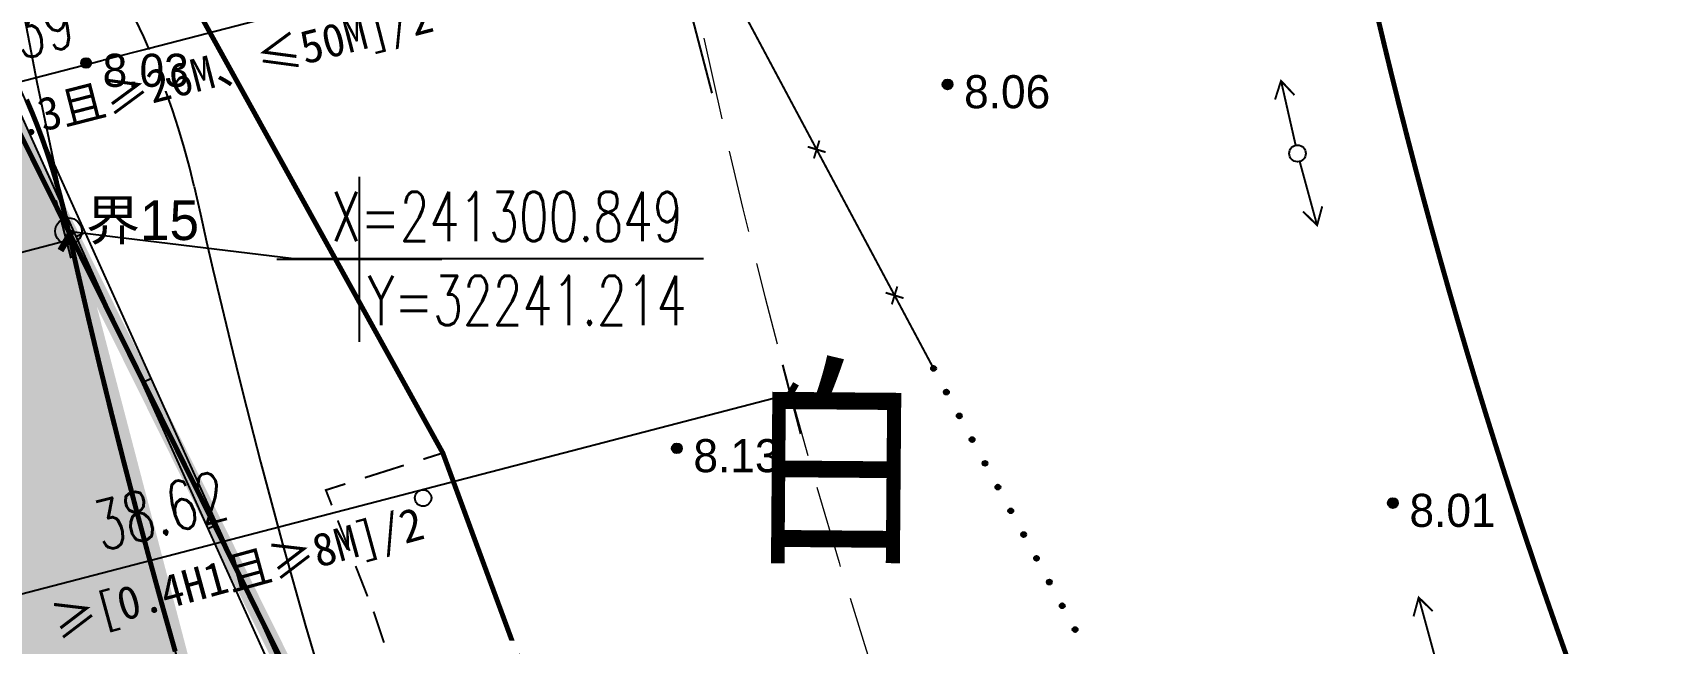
# Model space of a CAD drawing. Extents: x -83084 to 31773731, y -158416 to 241421036.
# Drawn here: x 32240.12 to 32289.04, y 241288.38 to 241306.86 of the extents above; entities that cross this region are included whole.
import ezdxf
from ezdxf.enums import TextEntityAlignment as Align
from ezdxf.xclip import XClip

# ---------------------------------------------------------------- set-up
doc = ezdxf.new("R2010")
doc.units = 0
doc.header["$LTSCALE"] = 1000
doc.header["$MEASUREMENT"] = 0
doc.header["$XCLIPFRAME"] = 0
for name, pattern in [('10010', [0]), ('2', [0]), ('677', [0]), ('721020', [0]), ('721120', [0]), ('CENTER2', [1.125, 0.75, -0.125, 0.125, -0.125]), ('DASH', [0.35, 0.25, -0.1])]:
    doc.linetypes.add(name, pattern=pattern)
for name, color, linetype in [('DIM_COOR', 3, 'Continuous'), ('GZ_BJT_用地界线', 1, 'Continuous'), ('PUB_DIM', 3, 'Continuous'), ('PUB_TEXT', 7, 'Continuous'), ('Road_2', 134, 'Continuous'), ('规划道路边线', 165, 'Continuous')]:
    doc.layers.add(name, color=color, linetype=linetype)
for name, color, linetype, lineweight in [('公共绿地', 63, 'Continuous', 0), ('道路中线', 252, 'Continuous', 0), ('间距公式核对', 241, 'Continuous', 0)]:
    doc.layers.add(name, color=color, linetype=linetype, lineweight=lineweight)
doc.layers.add('地形', color=7, linetype='Continuous', true_color=0x323232)
doc.layers.add('建筑控制线', color=7, linetype='Continuous', true_color=0xff0505)
doc.styles.add('_TCH_DIM', font='SIMPLEX', dxfattribs={"bigfont": 'GBCBIG'})
doc.styles.add('_TCH_DIM_T3', font='SIMPLEX', dxfattribs={"width": 0.7058823529411765, "bigfont": 'GBCBIG'})
doc.styles.add('DMHT', font='')
doc.styles.add('HZTXT', font='simhei.ttf')
doc.styles.add('number', font='')
doc.styles.add('黑体', font='simhei.ttf')
doc.styles.get('DMHT').set_extended_font_data('方正细等线简体')
doc.styles.get('number').set_extended_font_data('方正细等线简体')
doc.dimstyles.new('_TCH_ARCH_M_M&&1', dxfattribs={"dimtxt": 1.4875, "dimasz": 0.5, "dimexe": 1.25, "dimexo": 1.5, "dimgap": 0.6312500000000001, "dimtad": 1, "dimzin": 0, "dimdsep": 46, "dimtxsty": '_TCH_DIM_T3', "dimblk": 'ARCHTICK', "dimcen": 0.09, "dimclrt": 7, "dimazin": 2, "dimtfac": 1, "dimtdec": 0, "dimtix": 1, "dimtmove": 2, "dimatfit": 3, "dimfxl": 0, "dimtolj": 1, "dimtzin": 0, "dimarcsym": 0})

# ---------------------------------------------------------------- blocks, each defined once
blk = doc.blocks.new('jjjg')
at = {"layer": '公共绿地'}
h = blk.add_hatch(dxfattribs=at)
h.set_pattern_fill('CROSS', color=256, scale=0.5)
h.set_pattern_definition([(0, (-31796.01976982163, -241027.7256764514), (0.79375, 0.79375), [0.396875, -1.190625]), (90, (-31795.82133232163, -241027.9241139514), (-0.79375, 0.79375), [0.396875, -1.190625])])
edge = h.paths.add_edge_path()
edge.add_arc((659.9464344675081, 320.8897445269064), 219.9999999996637, 192.5400507971583, 209.5024513083548)
edge.add_line((468.4728163983673, 212.5483693124261), (486.1813294719905, 181.2518026770558))
edge.add_arc((468.7746369207715, 171.4025867470931), 20.00000000019231, -11.907170796793878, 29.50245131251478, ccw=False)
edge.add_line((488.3443003240973, 167.2760537848808), (464.1211432609707, 210.0860653303098))
edge.add_arc((659.9464344681176, 320.8897445258282), 224.9999999991716, 189.2069196672346, 209.5024513081, ccw=False)
edge.add_arc((425.6073815160952, 269.070749351547), 19.99999999836342, 41.08802014646852, 52.27393119112679, ccw=False)
edge.add_line((440.6813980154693, 282.2151027594227), (445.1946503277868, 273.1229023803025))
at = {"layer": '建筑控制线', "color": 1, "linetype": 'CENTER2', "ltscale": 0.01, "const_width": 0.5}
blk.add_lwpolyline([(336.981693347916, 292.0905292715179), (359.2705196905881, 296.5613302181009), (418.1918708868325, 308.3800607626326), (427.0470438152552, 309.682275394327), (440.6813980154693, 282.2151027594227), (445.1946503277868, 273.1229023803025), (466.3430438153446, 230.5182753949193), (514.6942301783711, 142.8593235486187), (494.3592149019241, 136.7020807343069), (383.2394989356399, 107.9725273859221), (344.5129210092127, 97.95992721989751)], dxfattribs=at)
blk.add_lwpolyline([(341.2570224255323, 272.5497202645056), (357.5623490158468, 275.8203217951814), (421.6740319225937, 288.68015426083, -0.2174329947967095), (437.8451209738851, 284.8896536403336, -0.04884653787836726), (440.6813980154693, 282.2151027594227), (445.1946503277868, 273.1229023803025, 0.07414787403409054), (468.4728163983673, 212.5483693124261), (486.1813294719905, 181.2518026770558, -0.1826758136830436), (488.3443003240973, 167.2760537848808, -0.2848418124427812), (473.7809370029718, 152.0392977850279), (378.2331988532096, 127.3358163492521, -0.4142135623679189), (366.0484043285251, 134.5143107892945), (335.409678556025, 253.0182939226506), (334.6520384270698, 255.9486825350905), (333.5420527402312, 260.2418677674141, -0.4304301391724917), (341.2570224255323, 272.5497202645056, -0.09930342559615261)], format="xyb", dxfattribs=at)
for points in [[(437.8451209738851, 284.88965364045, 0.21743299479328), (421.6740319207311, 288.68015426083), (357.5623490158468, 275.8203217951814), (361.3172142542899, 261.2973128980957), (334.6520384270698, 255.9486825350905), (366.0484043285251, 134.5143107892945, 0.4142135623693743), (378.2331988532096, 127.3358163492521), (473.7809370029718, 152.0392977850279, 0.2848418124420904), (488.3443003240973, 167.2760537848808), (464.1211432609707, 210.0860653303098, -0.08878818107429738)], [(445.1946503277868, 273.1229023803025, 0.0741478740341938), (468.4728163983673, 212.5483693124261), (486.1813294719905, 181.2518026770558, -0.1826758136817701), (488.3443003240973, 167.2760537848808), (464.1211432609707, 210.0860653303098, -0.08878818107429817), (437.8451209738851, 284.8896536403336, -0.04884653789342656), (440.6813980154693, 282.2151027594227)], [(494.3592149019241, 136.7020807338413), (383.2394989356399, 107.9725273859221), (344.5129210092127, 97.95992721989751), (232.4050741847605, 68.9748966328334), (183.6094735544175, 58.95635993941687), (152.9527199175209, 183.2824108069763), (146.9674291498959, 207.555364776752), (168.7314737159759, 244.6003074408509), (203.6274048630148, 103.0821484727785, 0.4175112271374972), (228.0520681217313, 88.50709212420043), (339.5066209267825, 117.3232161832275, 0.4142135623741037), (346.6851153653115, 129.5080107063986), (366.0484043285251, 134.514310789411, 0.414213562371631), (378.2331988532096, 127.3358163492521), (473.7809370029718, 152.0392977850279, 0.2848418124420901), (488.3443003240973, 167.2760537848808, 0.1826758136817701), (486.1813294719905, 181.2518026770558), (468.4728163983673, 212.5483693124261, -0.07414787403416094), (445.1946503277868, 273.1229023803025), (466.3430438153446, 230.5182753948029), (514.6942301783711, 142.8593235486187)], [(494.3592149019241, 136.7020807338413), (383.2394989356399, 107.9725273859221), (344.5129210092127, 97.95992721989751), (232.4050741847605, 68.9748966328334), (183.6094735544175, 58.95635993941687), (152.9527199175209, 183.2824108069763), (146.9674291498959, 207.555364776752), (168.7314737159759, 244.6003074408509), (203.6274048630148, 103.0821484727785, 0.4175112271374972), (228.0520681217313, 88.50709212420043), (339.5066209267825, 117.3232161832275, 0.4142135623741037), (346.6851153653115, 129.5080107063986), (366.0484043285251, 134.514310789411, 0.414213562371631), (378.2331988532096, 127.3358163492521), (473.7809370029718, 152.0392977850279, 0.2848418124420901), (488.3443003240973, 167.2760537848808, 0.1826758136817701), (486.1813294719905, 181.2518026770558), (468.4728163983673, 212.5483693124261, -0.07414787403416094), (445.1946503277868, 273.1229023803025), (466.3430438153446, 230.5182753948029), (514.6942301783711, 142.8593235486187)]]:
    blk.add_lwpolyline(points, format="xyb", close=True, dxfattribs=at)
blk = doc.blocks.new('263906')
at = {"color": 0, "linetype": 'Continuous', "lineweight": -3}
blk.add_circle((0, 0), 0.8, dxfattribs=at)
at = {"color": 0}
blk.add_point((0, 0), dxfattribs=at)
blk = doc.blocks.new('93762001')
at = {"color": 0, "linetype": 'Continuous', "lineweight": -3}
blk.add_circle((0, 0), 0.5, dxfattribs=at)
blk = doc.blocks.new('96102001')
at = {"linetype": '2'}
h = blk.add_hatch(color=0, dxfattribs=at)
edge = h.paths.add_edge_path(flags=0)
edge.add_arc((0, 0), 0.15, 0, 360)
at = {"color": 0, "linetype": 'Continuous', "lineweight": -3}
blk.add_circle((0, 0), 0.15, dxfattribs=at)
blk = doc.blocks.new('24802001')
at = {"color": 0, "linetype": 'Continuous', "lineweight": -3, "const_width": 0.12}
for points in [[(-0.4, -0.4), (0.4, 0.4)], [(-0.4, 0.4), (0.4, -0.4)]]:
    blk.add_lwpolyline(points, dxfattribs=at)
blk = doc.blocks.new('51233001')
at = {"color": 0, "linetype": 'Continuous', "lineweight": -3, "const_width": 0.12}
for points in [[(4.5, 0), (0.5, 0)], [(3.48, 0.6), (4.5, 0), (3.48, -0.6)]]:
    blk.add_lwpolyline(points, dxfattribs=at)
blk = doc.blocks.new('51233002')
at = {"color": 0, "linetype": 'Continuous', "lineweight": -3}
blk.add_circle((0, 0), 0.5, dxfattribs=at)
blk = doc.blocks.new('904')
at = {"linetype": '2'}
h = blk.add_hatch(color=0, dxfattribs=at)
edge = h.paths.add_edge_path(flags=0)
edge.add_arc((0, 0), 0.3, 0, 360)
at = {"color": 0, "linetype": 'Continuous', "lineweight": -3}
for radius in [0.3, 0.15]:
    blk.add_circle((0, 0), radius, dxfattribs=at)
blk = doc.blocks.new('ysdx12')
at = {"layer": '地形', "linetype": '721020', "lineweight": -3, "ltscale": 0.5, "const_width": 0.15}
blk.add_lwpolyline([(108.9299758571324, 203.5831829632225), (131.2179758571328, 208.0541829632421), (190.1399758571315, 219.8731829632306), (198.9949758571347, 221.1751829632267), (212.6289758571329, 193.7081829632225), (217.1429758571358, 184.6161829632183), (238.2909758571368, 142.0111829632369), (286.6419758571319, 54.35218296322273), (266.3069758571328, 48.19518296324532), (155.1869758571302, 19.46518296323484), (116.4609758571278, 9.453182963217841)], dxfattribs=at)
at = {"layer": '地形', "linetype": '721120', "lineweight": -3, "ltscale": 0.5, "const_width": 0.15}
for points in [[(262.4010953914512, 171.7828062109184), (262.0786738388961, 172.6922776625725), (261.7611323127167, 173.6034644482133), (261.4484799381571, 174.5163403826009), (261.1407256999773, 175.4308792325319), (260.8378784421475, 176.3470547165198), (260.5399468676733, 177.2648405062791), (260.2469395382614, 178.1842102273076), (259.9588648741301, 179.1051374595263), (259.6757311537185, 180.0275957378617), (259.3975465134972, 180.9515585536428), (259.1243189477354, 181.8769993548049), (258.8560563081955, 182.8038915465586), (258.5927663040165, 183.7322084929037), (258.3344565014013, 184.661923516338), (258.0811343234564, 185.5930098996614), (257.8328070499374, 186.5254408859764), (257.5894818170818, 187.4591896798811), (257.351165617376, 188.394229447993), (257.1178652993585, 189.3305333199678), (256.889587567417, 190.268074388965), (256.6663389816276, 191.2068257128121)], [(215.8750258719629, 188.5917941196822), (216.0449873706275, 188.1922091317247), (216.2062344340848, 187.7890287029732), (216.3586910644117, 187.3824428578082), (216.5022854067174, 186.9726432257157), (216.6369497830274, 186.5598229508905), (216.7626207241956, 186.1441766010248), (216.879238999787, 185.7259000759805), (216.9867496460247, 185.3051905150933), (217.0835678572366, 184.8819069640886), (217.4085942774364, 183.431433870428), (217.7442293725435, 181.9833761514456), (218.0896406216598, 180.5376192065305), (218.444812256439, 179.0942290360108), (218.8097280629772, 177.6532715318317), (219.1843713825256, 176.2148124751693), (219.5687251122472, 174.778917532909), (219.9627717060612, 173.3456522551423), (220.3664931753556, 171.915082071675)]]:
    blk.add_lwpolyline(points, dxfattribs=at)
at = {"layer": '地形', "linetype": 'Continuous', "lineweight": -3, "ltscale": 0.5, "const_width": 0.15}
blk.add_lwpolyline([(176.1329758571337, 205.2391829632397), (210.0699758571245, 212.1631829632388), (214.4019758571303, 203.2851829632418), (228.4519758571259, 177.9111829632311), (231.9439758571316, 168.4331829632283), (246.2689758571287, 133.1501829632325), (253.6149758571264, 118.8311829632439), (272.0999758571379, 85.4581829632225, -0.1219224057559178), (270.6729758571346, 80.18218296323903), (269.8386076847346, 79.52137490152381)], format="xyb", dxfattribs=at)
at = {"layer": '地形', "linetype": 'Continuous', "lineweight": -3, "ltscale": 0.5, "const_width": 0.06}
for points in [[(270.3979758571331, 78.50518296324299), (247.1819758571255, 120.6811829632206), (236.5789758571373, 142.6501829632325), (212.6629758571326, 195.6061829632381), (195.5649758571271, 200.6551829632372), (176.1329758571374, 205.2391829632397), (124.5699758571354, 195.9721829632181), (77.42033870088198, 189.2850281663996)], [(270.1351616213178, 78.36051549125114), (246.9152884104842, 120.54355186873), (236.3071372940431, 142.5232247799286), (212.4461544388141, 195.3574030740128), (195.4879958368692, 200.3651082314027), (176.1247284631027, 204.9328942360007), (124.6175887302015, 195.6759335489769), (77.46246561528824, 188.9880006877356)], [(238.5688807070328, 189.2905318600824), (237.3918569195084, 191.4961190843023)], [(239.7459044945572, 187.0849446358625), (238.5688807070328, 189.2905318600824)], [(240.9229282820816, 184.8793574116426), (239.7459044945572, 187.0849446358625)], [(217.6454758571344, 184.5736829632369), (217.37206542692, 184.4502052864991)], [(242.0999520696023, 182.6737701874517), (240.9229282820816, 184.8793574116426)], [(243.2769758571267, 180.4681829632318), (242.0999520696023, 182.6737701874517)], [(219.638475857133, 180.1606829632365), (219.3650654269186, 180.0372052864986)], [(228.4519758571296, 177.9111829632311), (227.8628091904648, 177.7243496298906)], [(227.2736425237963, 177.5375162965502), (226.095309190463, 177.1638496298983)], [(225.5061425237982, 176.9770162965578), (224.9169758571297, 176.7901829632174), (225.0971687844685, 176.3308700798952)], [(221.6314758571352, 175.747682963236), (221.3580654269208, 175.6242052864982)], [(225.2773617118073, 175.8715571965731), (225.6377475664885, 174.9529314299289)], [(225.8179404938273, 174.4936185465776), (226.1783263485086, 173.5749927799334)], [(226.3585192758474, 173.1156798966113), (226.3759758571323, 173.0711829632346), (226.6727106961262, 172.1803125242586)]]:
    blk.add_lwpolyline(points, dxfattribs=at)
at = {"layer": '地形', "linetype": '677', "lineweight": -3, "ltscale": 0.5, "const_width": 0.06}
blk.add_lwpolyline([(270.3979758571331, 78.50518296324299), (247.1819758571255, 120.6811829632206), (236.5789758571373, 142.6501829632325), (212.6629758571326, 195.6061829632381), (195.5649758571271, 200.6551829632372), (176.1329758571374, 205.2391829632397), (124.5699758571354, 195.9721829632181), (77.42033870088198, 189.2850281663996)], dxfattribs=at)
at = {"layer": '地形', "linetype": '10010', "lineweight": -3, "ltscale": 0.5, "const_width": 0.06}
for points in [[(225.927975857132, 181.2671829632309), (225.927975857132, 186.2671829632309)], [(223.427975857132, 183.7671829632309), (228.427975857132, 183.7671829632309)]]:
    blk.add_lwpolyline(points, dxfattribs=at)
at = {"layer": '地形', "linetype": 'Continuous', "xscale": 0.5, "yscale": 0.5}
for name, p in [('904', (217.6732203138017, 189.6971066825499)), ('904', (243.6998936604141, 189.0505462585716)), ('263906', (217.1429758571321, 184.6161829632183)), ('904', (235.5222252111744, 178.0508950260119)), ('904', (257.1562614441536, 176.3972025041585))]:
    blk.add_blockref(name, p, dxfattribs=at)
at = {"layer": '地形', "linetype": 'Continuous'}
for name, p, xscale, yscale, rotation in [('51233001', (254.2729758571331, 186.9651829632348), 0.5, 0.5, 102.7798123661381), ('24802001', (239.7459044945572, 187.0849446358625), 0.5, 0.5, 118.0868536924053), ('51233002', (254.2729758571331, 186.9651829632348), 0.4999999999999996, 0.4999999999999996, 104.0202635118716), ('51233001', (254.2729758571331, 186.9651829632348), 0.5, 0.5, 285.2607196665615), ('24802001', (242.0999520696023, 182.6737701874517), 0.5, 0.5, 118.0868536924053), ('96102001', (243.276975857123, 180.4681829632318), 0.5, 0.5, 298.4539950296282), ('96102001', (243.6658220109712, 179.750644501677), 0.5, 0.5, 298.4539950296282), ('96102001', (244.0546681648157, 179.0331060401513), 0.5, 0.5, 298.4539950296282), ('96102001', (244.4435143186638, 178.3155675785965), 0.5, 0.5, 298.4539950296282), ('96102001', (244.8323604725083, 177.5980291170708), 0.5, 0.5, 298.4539950296282), ('93762001', (227.8562918318348, 176.5515741209674), 0.5, 0.5, 111.3014569029695), ('96102001', (245.2212066263564, 176.880490655516), 0.5, 0.5, 298.4539950296282), ('96102001', (245.6100527802009, 176.1629521939903), 0.5, 0.5, 298.4539950296282), ('96102001', (245.9988989340491, 175.4454137324356), 0.5, 0.5, 298.4539950296282), ('96102001', (246.3877450878936, 174.7278752709099), 0.5, 0.5, 298.4539950296282), ('96102001', (246.7765912417417, 174.0103368093551), 0.5, 0.5, 298.4539950296282), ('51233001', (258.5269758571339, 171.3731829632306), 0.5, 0.5, 105.2607146576052), ('96102001', (247.1654373955862, 173.2927983478294), 0.5, 0.5, 298.4539950296282), ('96102001', (247.5542835494343, 172.5752598862746), 0.5, 0.5, 298.4539950296282)]:
    blk.add_blockref(name, p, dxfattribs=dict(at, xscale=xscale, yscale=yscale, rotation=rotation))
at = {"layer": '地形', "style": 'number'}
blk.add_text('界15', height=1.200000000001, dxfattribs=at).set_placement((219.3766466671332, 184.9472166132182), align=Align.MIDDLE_CENTER)
for points in [[(218.1732203138017, 190.09710668256992), (220.74822031380242, 190.09710668256992), (220.74822031380242, 188.84710668258157), (218.1732203138017, 188.84710668258157)], [(244.1998936604141, 189.45054625859152), (246.77489366041482, 189.45054625859152), (246.77489366041482, 188.20054625860317), (244.1998936604141, 188.20054625860317)], [(236.0222252111744, 178.45089502603182), (238.59722521117513, 178.45089502603182), (238.59722521117513, 177.20089502604347), (236.0222252111744, 177.20089502604347)], [(257.65626144415825, 176.7972025041785), (260.231261444159, 176.7972025041785), (260.231261444159, 175.5472025041527), (257.65626144415825, 175.5472025041527)], [(228.1781953137932, 172.2381456825791), (230.75319531379392, 172.2381456825791), (230.75319531379392, 170.9881456825533), (228.1781953137932, 170.9881456825533)]]:
    blk.add_wipeout(points).dxf.layer = '地形'
at = {"layer": '地形', "style": 'DMHT'}
for s, p in [('8.03', (218.1732203138017, 189.9771066825488)), ('8.06', (244.1998936604141, 189.3305462585704)), ('8.13', (236.0222252111744, 178.3308950260107)), ('8.01', (257.6562614441536, 176.6772025041573))]:
    blk.add_text(s, height=1.000000000001, dxfattribs=at).set_placement(p, align=Align.TOP_LEFT)
blk = doc.blocks.new('_ArchTick')
at = {"color": 0, "linetype": 'ByBlock', "const_width": 0.4}
blk.add_lwpolyline([(-0.5, -0.5), (0.5, 0.5)], dxfattribs=at)
blk = doc.blocks.new('*D183')
at = {"layer": 'Defpoints', "color": 0, "transparency": 16777216}
for p in [(174.086284462632, 142.2901485980237), (174.6019201308045, 140.2993813410867), (154.8635054892038, 135.1868647538649)]:
    blk.add_point(p, dxfattribs=at)
at = {"layer": 'PUB_DIM', "color": 0, "lineweight": -2, "transparency": 16777216}
for p, q in [((174.2258112392043, 141.7514633297014), (173.7728603862984, 143.5002169218693)), ((154.3478698210313, 137.177632010802), (174.086284462632, 142.2901485980237)), ((154.4873965976036, 136.6389467424797), (154.0344457446977, 138.3877003346475))]:
    blk.add_line(p, q, dxfattribs=at)
at = {"layer": 'PUB_DIM', "color": 0, "lineweight": -2, "transparency": 16777216, "xscale": 0.5, "yscale": 0.5, "zscale": 0.5}
for p, rotation in [((174.086284462632, 142.2901485980237), 14.52126214842345), ((154.3478698210313, 137.177632010802), 194.5212621484234)]:
    blk.add_blockref('_ArchTick', p, dxfattribs=dict(at, rotation=rotation))
at = {"layer": 'PUB_DIM', "color": 7, "transparency": 16777216, "insert": (163.8723106578647, 141.064965460643), "char_height": 1.4875, "attachment_point": 5, "rotation": 14.521262148423446, "style": '_TCH_DIM_T3'}
blk.add_mtext('\\A1;20.39', dxfattribs=at)
blk = doc.blocks.new('*D184')
at = {"layer": 'Defpoints', "color": 0, "transparency": 16777216}
for p in [(192.1938882168621, 152.1452606989461), (193.9699016392297, 145.2884243950248), (154.8701869377401, 135.161069002148)]:
    blk.add_point(p, dxfattribs=at)
at = {"layer": 'PUB_DIM', "color": 0, "lineweight": -2, "transparency": 16777216}
for p, q in [((193.5937927476286, 146.7405063836393), (191.8804641405279, 153.3553290227915)), ((153.0941735153725, 142.0179053060693), (192.1938882168621, 152.1452606989461)), ((154.494078046139, 136.6131509907625), (152.7807494390382, 143.2279736299147))]:
    blk.add_line(p, q, dxfattribs=at)
at = {"layer": 'PUB_DIM', "color": 0, "lineweight": -2, "transparency": 16777216, "xscale": 0.5, "yscale": 0.5, "zscale": 0.5}
for p, rotation in [((192.1938882168621, 152.1452606989461), 14.52126214845466), ((153.0941735153725, 142.0179053060693), 194.5212621484547)]:
    blk.add_blockref('_ArchTick', p, dxfattribs=dict(at, rotation=rotation))
at = {"layer": 'PUB_DIM', "color": 7, "transparency": 16777216, "insert": (172.2992643821496, 148.4126581587377), "char_height": 1.4875, "attachment_point": 5, "rotation": 14.521262148454655, "style": '_TCH_DIM_T3'}
blk.add_mtext('\\A1;40.39', dxfattribs=at)
blk = doc.blocks.new('*D199')
at = {"layer": 'Defpoints', "color": 0, "transparency": 16777216}
for p in [(195.3450426643067, 139.9790434217721), (195.9502522907749, 137.6529026410688), (157.9731517120927, 130.2557161187869)]:
    blk.add_point(p, dxfattribs=at)
at = {"layer": 'PUB_DIM', "color": 0, "lineweight": -2, "transparency": 16777216}
for p, q in [((195.7227348707057, 138.5273724544983), (196.2649957961073, 136.4431768350074)), ((158.5783613385609, 127.9295753380837), (195.9502522907749, 137.6529026410688)), ((158.3508439184916, 128.8040451515132), (158.8931048438933, 126.7198495320222))]:
    blk.add_line(p, q, dxfattribs=at)
at = {"layer": 'PUB_DIM', "color": 0, "lineweight": -2, "transparency": 16777216, "xscale": 0.5, "yscale": 0.5, "zscale": 0.5}
for p, rotation in [((195.9502522907749, 137.6529026410688), 14.58374490642317), ((158.5783613385609, 127.9295753380837), 194.5837449064232)]:
    blk.add_blockref('_ArchTick', p, dxfattribs=dict(at, rotation=rotation))
at = {"layer": 'PUB_DIM', "color": 7, "transparency": 16777216, "insert": (176.9180889588021, 134.1219373762439), "char_height": 1.4875, "attachment_point": 5, "rotation": 14.583744906423163, "style": '_TCH_DIM_T3'}
blk.add_mtext('\\A1;38.62', dxfattribs=at)
blk = doc.blocks.new('ghdlbx')
at = {"layer": '规划道路边线', "linetype": '721120', "lineweight": -3, "ltscale": 0.5, "const_width": 0.15}
for points in [[(262.4010955344384, 171.7828062479093), (262.0786739818832, 172.6922776995634), (261.7611324557038, 173.6034644852043), (261.4484800811442, 174.5163404195919), (261.1407258429645, 175.4308792695228), (260.8378785851346, 176.3470547535107), (260.5399470106604, 177.2648405432701), (260.2469396812485, 178.1842102642986), (259.9588650171172, 179.1051374965173), (259.6757312967056, 180.0275957748527), (259.3975466564843, 180.9515585906338), (259.1243190907226, 181.8769993917958), (258.8560564511827, 182.8038915835496), (258.5927664470037, 183.7322085298947), (258.3344566443884, 184.661923553329), (258.0811344664435, 185.5930099366524), (257.8328071929245, 186.5254409229674), (257.589481960069, 187.4591897168721), (257.3511657603631, 188.394229484984), (257.1178654423456, 189.3305333569588), (256.8895877104042, 190.268074425956), (256.6663391246148, 191.2068257498031)], [(215.87502601495, 188.5917941566731), (216.0449875136146, 188.1922091687156), (216.2062345770719, 187.7890287399641), (216.3586912073988, 187.3824428947992), (216.5022855497045, 186.9726432627067), (216.6369499260145, 186.5598229878815), (216.7626208671827, 186.1441766380158), (216.8792391427742, 185.7259001129714), (216.9867497890118, 185.3051905520842), (217.0835680002237, 184.8819070010795), (217.4085944204235, 183.431433907419), (217.7442295155306, 181.9833761884365), (218.0896407646469, 180.5376192435215), (218.4448123994262, 179.0942290730018), (218.8097282059643, 177.6532715688227), (219.1843715255127, 176.2148125121603), (219.5687252552343, 174.7789175698999), (219.9627718490483, 173.3456522921333), (220.3664933183427, 171.915082108666)]]:
    blk.add_lwpolyline(points, dxfattribs=at)
at = {"layer": '道路中线', "linetype": 'DASH', "ltscale": 0.01}
blk.add_arc((431.8943664631988, 232.3826524309989), 199.9999999731979, 184.0805707380663, 209.5024513258966, dxfattribs=at)
at = {"layer": 'PUB_TEXT', "color": 8, "style": '黑体', "width": 0.8}
blk.add_text('白', height=5, rotation=359.5339178793632, dxfattribs=at).set_placement((237.5838649473335, 175.1287369334314))
blk = doc.blocks.new('zbyd')
at = {"layer": 'DIM_COOR', "color": 3}
for p, q in [((-69.49957985058427, 130.2635788316838), (-62.68725554490084, 129.4392330894188)), ((-62.68725554490084, 129.4392330894188), (-50.31225554490084, 129.4392330894188))]:
    blk.add_line(p, q, dxfattribs=at)
at = {"layer": 'PUB_TEXT', "style": '_TCH_DIM', "width": 0.7058823529411765}
for s, p in [('X=241300.849', (-61.56225554490084, 129.964233089413)), ('Y=32241.214', (-60.46225554490229, 127.4267330894072))]:
    blk.add_text(s, height=1.4875, dxfattribs=at).set_placement(p)
blk = doc.blocks.new('cc')
at = {"layer": '间距公式核对', "style": 'HZTXT'}
for s, height, rotation, p in [('≥[0.5x30+(H1-30)x0.3且≥26M、≤50M]/2', 1, 14.39724997899621, (160.1966025031616, 142.1954960253497)), ('≥[0.4H1且≥8M]/2', 0.9999999999999999, 15.29623707468553, (173.8055919072503, 130.2416850615991))]:
    blk.add_text(s, height=height, rotation=rotation, dxfattribs=at).set_placement(p)
at = {"layer": 'PUB_DIM'}
for p1, p2, distance, picture, middle in [((154.8701869377401, 135.161069002148), (193.9699016392296, 145.2884243950248), 7.083108623704877, '*D184', (172.2992643821496, 148.4126581587377)), ((154.8635054892038, 135.1868647538649), (174.6019201308045, 140.2993813410867), 2.056461624632027, '*D183', (163.8723106578647, 141.064965460643)), ((157.9731517120927, 130.2557161187869), (195.3450426643067, 139.9790434217721), -2.403582664195414, '*D199', (176.9180889588021, 134.1219373762439))]:
    dim = blk.add_aligned_dim(p1=p1, p2=p2, distance=distance, dimstyle='_TCH_ARCH_M_M&&1', dxfattribs=at)
    dim.commit()
    dim.dimension.update_dxf_attribs({"geometry": picture, "text_midpoint": middle})

msp = doc.modelspace()

# ---------------------------------------------------------------- linework, layer by layer
at = {"layer": 'GZ_BJT_用地界线', "linetype": 'CENTER2', "lineweight": 0, "ltscale": 10, "const_width": 0.001}
msp.add_lwpolyline([(32133.00164953164, 241319.8162538772), (32155.29047587432, 241324.2870548238), (32214.21182707056, 241336.1057853684), (32223.06699999898, 241337.4080000001), (32236.7013541992, 241309.9408273651), (32241.21460651152, 241300.8486269861), (32262.36299999907, 241258.2440000006), (32310.7141863621, 241170.5850481543), (32290.37917108565, 241164.42780534), (32179.25945511937, 241135.6982519916), (32140.53287719294, 241125.6856518256)], dxfattribs=at)
msp.add_lwpolyline([(32133.00164953164, 241319.8162538772), (32155.29047587432, 241324.2870548238), (32214.21182707056, 241336.1057853684), (32223.06699999898, 241337.4080000001), (32236.7013541992, 241309.9408273651), (32241.21460651152, 241300.8486269861), (32262.36299999907, 241258.2440000006), (32310.7141863621, 241170.5850481543), (32290.37917108565, 241164.42780534), (32179.25945511937, 241135.6982519916), (32140.53287719294, 241125.6856518256)], dxfattribs=at)
msp.add_lwpolyline([(32133.00164953164, 241319.8162538772), (32155.29047587432, 241324.2870548238), (32214.21182707056, 241336.1057853684), (32223.06699999898, 241337.4080000001), (32236.7013541992, 241309.9408273651), (32241.21460651152, 241300.8486269861), (32262.36299999907, 241258.2440000006), (32310.7141863621, 241170.5850481543), (32290.37917108565, 241164.42780534), (32179.25945511937, 241135.6982519916), (32140.53287719294, 241125.6856518256)], dxfattribs=at)
msp.add_lwpolyline([(32133.00164953164, 241319.8162538772), (32155.29047587432, 241324.2870548238), (32214.21182707056, 241336.1057853684), (32223.06699999898, 241337.4080000001), (32236.7013541992, 241309.9408273651), (32241.21460651152, 241300.8486269861), (32262.36299999907, 241258.2440000006), (32310.7141863621, 241170.5850481543), (32290.37917108565, 241164.42780534), (32179.25945511937, 241135.6982519916), (32140.53287719294, 241125.6856518256)], dxfattribs=at)
at = {"layer": 'GZ_BJT_用地界线', "lineweight": 0}
msp.add_lwpolyline([(32233.86507715761, 241312.6153782462, 0.21743299479328), (32217.69398810446, 241316.4058788666), (32153.58230519958, 241303.5460464009), (32157.33717043802, 241289.0230375038), (32130.6719946108, 241283.6744071408), (32162.06836051225, 241162.240035395, 0.4142135623693743), (32174.25315503694, 241155.061540955), (32269.8008931867, 241179.7650223908, 0.2848418124420904), (32284.36425650783, 241195.0017783906), (32260.1410994447, 241237.8117899361, -0.08878818107429738)], format="xyb", close=True, dxfattribs=at)
msp.add_lwpolyline([(32233.86507715761, 241312.6153782462, 0.21743299479328), (32217.69398810446, 241316.4058788666), (32153.58230519958, 241303.5460464009), (32157.33717043802, 241289.0230375038), (32130.6719946108, 241283.6744071408), (32162.06836051225, 241162.240035395, 0.4142135623693743), (32174.25315503694, 241155.061540955), (32269.8008931867, 241179.7650223908, 0.2848418124420904), (32284.36425650783, 241195.0017783906), (32260.1410994447, 241237.8117899361, -0.08878818107429738)], format="xyb", close=True, dxfattribs=at)
at = {"layer": 'GZ_BJT_用地界线', "linetype": 'CENTER2', "lineweight": 0}
for points in [[(32241.2146065107, 241300.8486269994, 0.0741478740341938), (32264.49277258128, 241240.2740939316), (32282.2012856549, 241208.9775272962, -0.1826758136817701), (32284.36425650701, 241195.001778404), (32260.14109944388, 241237.8117899495, -0.08878818107429817), (32233.8650771568, 241312.6153782595, -0.04884653789342656), (32236.70135419838, 241309.9408273786)], [(32290.37917108484, 241164.427805353), (32179.25945511855, 241135.6982520051), (32140.53287719213, 241125.685651839), (32028.42503036767, 241096.700621252), (31979.62942973733, 241086.6820845586), (31948.97267610043, 241211.0081354261), (31942.98738533281, 241235.2810893959), (31964.75142989889, 241272.32603206), (31999.64736104593, 241130.8078730919, 0.4175112271374972), (32024.07202430465, 241116.2328167433), (32135.5265771097, 241145.0489408024, 0.4142135623741037), (32142.70507154823, 241157.2337353255), (32162.06836051144, 241162.2400354086, 0.414213562371631), (32174.25315503612, 241155.0615409684), (32269.80089318589, 241179.7650224042, 0.2848418124420901), (32284.36425650701, 241195.001778404, 0.1826758136817701), (32282.2012856549, 241208.9775272962), (32264.49277258128, 241240.2740939316, -0.07414787403416094), (32241.2146065107, 241300.8486269994), (32262.36299999826, 241258.2440000139), (32310.71418636129, 241170.5850481678)]]:
    msp.add_lwpolyline(points, format="xyb", close=True, dxfattribs=at)
at = {"layer": 'Road_2'}
for centre, radius, start, end in [((32221.62773858674, 241296.7944753561), 24.00203840886125, 13.02005766652246, 101.3421496035411), ((32456.10943870723, 241348.650756734), 220.1465218200322, 187.3638619913588, 206.9285931112849), ((32456.10943870723, 241348.650756734), 216.1465218200322, 192.409367339976, 206.9285931112849)]:
    msp.add_arc(centre, radius, start, end, dxfattribs=at)

# ---------------------------------------------------------------- block references
at = {"layer": 'PUB_TEXT'}
ref = msp.add_blockref('jjjg', (31796.01995618373, 241027.7257246057), dxfattribs=at)
XClip(ref).set_block_clipping_path([(-13.000000000309228, -5.000000000116415), (531.4999999996908, 405.4999999998836)])

# ---------------------------------------------------------------- next in the draw order: block references
ref = msp.add_blockref('ysdx12', (32024.07202430547, 241116.2328167299))
XClip(ref).set_block_clipping_path([(-272.4682125144391, -93.50709212420043), (303.34942815869, 310.77695265359944)])

# ---------------------------------------------------------------- next in the draw order: linework, layer by layer
at = {"layer": '建筑控制线', "color": 1, "linetype": 'CENTER2', "ltscale": 0.01, "const_width": 0.5}
msp.add_lwpolyline([(32233.86507715761, 241312.6153782462, 0.21743299479328), (32217.69398810446, 241316.4058788666), (32153.58230519958, 241303.5460464009), (32157.33717043802, 241289.0230375038), (32130.6719946108, 241283.6744071408), (32162.06836051225, 241162.240035395, 0.4142135623693743), (32174.25315503694, 241155.061540955), (32269.8008931867, 241179.7650223908, 0.2848418124420904), (32284.36425650783, 241195.0017783906), (32260.1410994447, 241237.811789936, -0.08878818107429738)], format="xyb", close=True, dxfattribs=at)

# ---------------------------------------------------------------- next in the draw order: block references
ref = msp.add_blockref('ghdlbx', (32024.07202416248, 241116.2328166929))
XClip(ref).set_block_clipping_path([(-228.05206797875144, -93.50709208732587), (303.44793202095025, 316.9929079126741)])
for name, p in [('zbyd', (32310.7141863621, 241170.5850481543)), ('cc', (32067.065219017, 241158.2774648576))]:
    msp.add_blockref(name, p)

doc.saveas('drawing.dxf')
